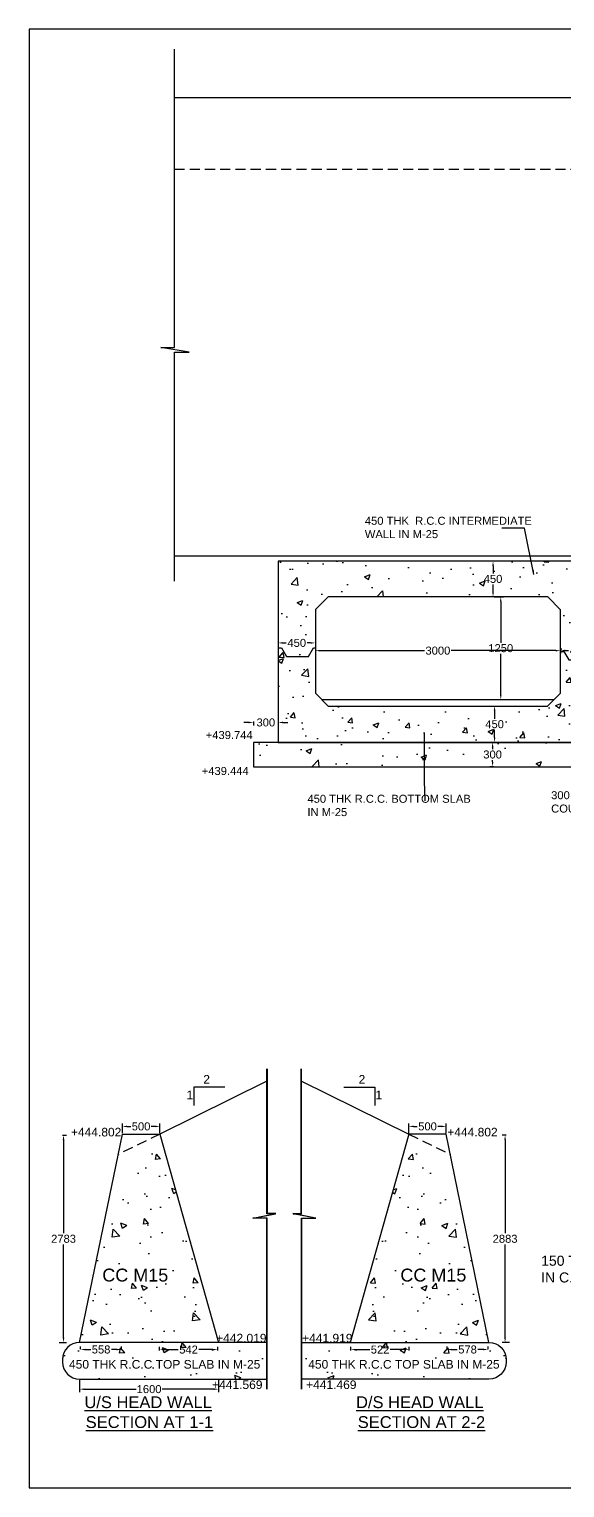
# Model space of a CAD drawing. Header units: metres. Extents: x 450 to 11487, y 479 to 10656.
# Drawn here: x 1566.5 to 1599.9, y 571.9 to 663.1 of the extents above; entities that cross this region are included whole.
import ezdxf

# ---------------------------------------------------------------- set-up
doc = ezdxf.new("R2010")
doc.units = ezdxf.units.M
doc.header["$MEASUREMENT"] = 0
doc.linetypes.add('HIDDEN', pattern=[9.525, 6.35, -3.175])
for name, color, linetype in [('DIMENSION', 255, 'Continuous'), ('DRAWING', 7, 'Continuous'), ('TEXT', 255, 'Continuous')]:
    doc.layers.add(name, color=color, linetype=linetype)
doc.styles.get("Standard").update_dxf_attribs({"font": 'arial.ttf'})
doc.dimstyles.get("Standard").update_dxf_attribs({"dimtxt": 0.5, "dimasz": 0.3, "dimexe": 0.18, "dimexo": 0.0625, "dimgap": 0.09, "dimtad": 0, "dimtih": 1, "dimtoh": 1, "dimdec": 4, "dimzin": 0, "dimdsep": 46, "dimtxsty": 'Standard', "dimcen": 0.09, "dimadec": 0, "dimazin": 0, "dimtfac": 1, "dimtdec": 4, "dimtofl": 0, "dimtmove": 0, "dimatfit": 3, "dimfxl": 1, "dimtolj": 1, "dimtzin": 0, "dimarcsym": 0})

# ---------------------------------------------------------------- blocks, each defined once
blk = doc.blocks.new('*D46')
at = {"layer": 'Defpoints', "color": 0, "ltscale": 0.1, "transparency": 16777216}
for p in [(1572.287, 594.51), (1572.287, 594.036), (1574.627, 594.036)]:
    blk.add_point(p, dxfattribs=at)
at = {"layer": 'DIMENSION', "color": 0, "lineweight": -2, "ltscale": 0.1, "transparency": 16777216}
for p, q in [((1572.287, 594.099), (1572.287, 594.69)), ((1572.587, 594.51), (1572.816, 594.51)), ((1574.327, 594.51), (1574.099, 594.51)), ((1574.627, 594.099), (1574.627, 594.69))]:
    blk.add_line(p, q, dxfattribs=at)
at = {"layer": 'DIMENSION', "color": 0, "ltscale": 0.1, "transparency": 16777216}
for points in [[(1572.587, 594.56), (1572.587, 594.46), (1572.287, 594.51)], [(1574.327, 594.56), (1574.327, 594.46), (1574.627, 594.51)]]:
    blk.add_solid(points, dxfattribs=at)
at = {"layer": 'DIMENSION', "color": 0, "ltscale": 0.1, "transparency": 16777216, "insert": (1573.457, 594.51), "char_height": 0.5, "attachment_point": 5}
blk.add_mtext('\\A1;500', dxfattribs=at)
blk = doc.blocks.new('*D47')
at = {"layer": 'Defpoints', "color": 0, "ltscale": 0.1, "transparency": 16777216}
for p in [(1574.603, 580.561), (1574.603, 580.451), (1578.246, 580.451)]:
    blk.add_point(p, dxfattribs=at)
at = {"layer": 'DIMENSION', "color": 0, "lineweight": -2, "ltscale": 0.1, "transparency": 16777216}
for p, q in [((1574.603, 580.514), (1574.603, 580.741)), ((1578.246, 580.514), (1578.246, 580.741)), ((1574.903, 580.561), (1575.785, 580.561)), ((1577.946, 580.561), (1577.064, 580.561))]:
    blk.add_line(p, q, dxfattribs=at)
at = {"layer": 'DIMENSION', "color": 0, "ltscale": 0.1, "transparency": 16777216}
for points in [[(1574.903, 580.611), (1574.903, 580.511), (1574.603, 580.561)], [(1577.946, 580.611), (1577.946, 580.511), (1578.246, 580.561)]]:
    blk.add_solid(points, dxfattribs=at)
at = {"layer": 'DIMENSION', "color": 0, "ltscale": 0.1, "transparency": 16777216, "insert": (1576.425, 580.561), "char_height": 0.5, "attachment_point": 5}
blk.add_mtext('\\A1;542', dxfattribs=at)
blk = doc.blocks.new('*D48')
at = {"layer": 'Defpoints', "color": 0, "ltscale": 0.1, "transparency": 16777216}
for p in [(1569.676, 580.567), (1569.676, 580.536), (1572.24, 580.536)]:
    blk.add_point(p, dxfattribs=at)
at = {"layer": 'DIMENSION', "color": 0, "lineweight": -2, "ltscale": 0.1, "transparency": 16777216}
for p, q in [((1569.676, 580.598), (1569.676, 580.747)), ((1572.24, 580.598), (1572.24, 580.747)), ((1569.976, 580.567), (1570.315, 580.567)), ((1571.94, 580.567), (1571.601, 580.567))]:
    blk.add_line(p, q, dxfattribs=at)
at = {"layer": 'DIMENSION', "color": 0, "ltscale": 0.1, "transparency": 16777216}
for points in [[(1569.976, 580.617), (1569.976, 580.517), (1569.676, 580.567)], [(1571.94, 580.617), (1571.94, 580.517), (1572.24, 580.567)]]:
    blk.add_solid(points, dxfattribs=at)
at = {"layer": 'DIMENSION', "color": 0, "ltscale": 0.1, "transparency": 16777216, "insert": (1570.958, 580.567), "char_height": 0.5, "attachment_point": 5}
blk.add_mtext('\\A1;558', dxfattribs=at)
blk = doc.blocks.new('*D49')
at = {"layer": 'Defpoints', "color": 0, "ltscale": 0.1, "transparency": 16777216}
for p in [(1568.477, 593.959), (1568.611, 593.959), (1568.278, 581.013)]:
    blk.add_point(p, dxfattribs=at)
at = {"layer": 'DIMENSION', "color": 0, "lineweight": -2, "ltscale": 0.1, "transparency": 16777216}
for p, q in [((1568.54, 593.959), (1568.791, 593.959)), ((1568.611, 593.659), (1568.611, 587.832)), ((1568.611, 581.313), (1568.611, 587.141)), ((1568.34, 581.013), (1568.791, 581.013))]:
    blk.add_line(p, q, dxfattribs=at)
at = {"layer": 'DIMENSION', "color": 0, "ltscale": 0.1, "transparency": 16777216}
for points in [[(1568.561, 593.659), (1568.661, 593.659), (1568.611, 593.959)], [(1568.561, 581.313), (1568.661, 581.313), (1568.611, 581.013)]]:
    blk.add_solid(points, dxfattribs=at)
at = {"layer": 'DIMENSION', "color": 0, "ltscale": 0.1, "transparency": 16777216, "insert": (1568.611, 587.486), "char_height": 0.5, "attachment_point": 5}
blk.add_mtext('\\A1;2783', dxfattribs=at)
blk = doc.blocks.new('*D69')
at = {"layer": 'Defpoints', "color": 0, "ltscale": 0.1, "transparency": 16777216}
for p in [(1592.534, 594.51), (1590.193, 594.036), (1592.534, 594.036)]:
    blk.add_point(p, dxfattribs=at)
at = {"layer": 'DIMENSION', "color": 0, "lineweight": -2, "ltscale": 0.1, "transparency": 16777216}
for p, q in [((1590.193, 594.099), (1590.193, 594.69)), ((1590.493, 594.51), (1590.722, 594.51)), ((1592.234, 594.51), (1592.005, 594.51)), ((1592.534, 594.099), (1592.534, 594.69))]:
    blk.add_line(p, q, dxfattribs=at)
at = {"layer": 'DIMENSION', "color": 0, "ltscale": 0.1, "transparency": 16777216}
for points in [[(1590.493, 594.56), (1590.493, 594.46), (1590.193, 594.51)], [(1592.234, 594.56), (1592.234, 594.46), (1592.534, 594.51)]]:
    blk.add_solid(points, dxfattribs=at)
at = {"layer": 'DIMENSION', "color": 0, "ltscale": 0.1, "transparency": 16777216, "insert": (1591.363, 594.51), "char_height": 0.5, "attachment_point": 5}
blk.add_mtext('\\A1;500', dxfattribs=at)
blk = doc.blocks.new('*D66')
at = {"layer": 'Defpoints', "color": 0, "ltscale": 0.1, "transparency": 16777216}
for p in [(1586.575, 580.451), (1590.217, 580.561), (1590.217, 580.451)]:
    blk.add_point(p, dxfattribs=at)
at = {"layer": 'DIMENSION', "color": 0, "lineweight": -2, "ltscale": 0.1, "transparency": 16777216}
for p, q in [((1586.575, 580.514), (1586.575, 580.741)), ((1590.217, 580.514), (1590.217, 580.741)), ((1586.875, 580.561), (1587.756, 580.561)), ((1589.917, 580.561), (1589.036, 580.561))]:
    blk.add_line(p, q, dxfattribs=at)
at = {"layer": 'DIMENSION', "color": 0, "ltscale": 0.1, "transparency": 16777216}
for points in [[(1586.875, 580.611), (1586.875, 580.511), (1586.575, 580.561)], [(1589.917, 580.611), (1589.917, 580.511), (1590.217, 580.561)]]:
    blk.add_solid(points, dxfattribs=at)
at = {"layer": 'DIMENSION', "color": 0, "ltscale": 0.1, "transparency": 16777216, "insert": (1588.396, 580.561), "char_height": 0.5, "attachment_point": 5}
blk.add_mtext('\\A1;522', dxfattribs=at)
blk = doc.blocks.new('*D67')
at = {"layer": 'Defpoints', "color": 0, "ltscale": 0.1, "transparency": 16777216}
for p in [(1592.581, 580.536), (1595.144, 580.567), (1595.144, 580.536)]:
    blk.add_point(p, dxfattribs=at)
at = {"layer": 'DIMENSION', "color": 0, "lineweight": -2, "ltscale": 0.1, "transparency": 16777216}
for p, q in [((1592.581, 580.598), (1592.581, 580.747)), ((1595.144, 580.598), (1595.144, 580.747)), ((1592.881, 580.567), (1593.22, 580.567)), ((1594.844, 580.567), (1594.505, 580.567))]:
    blk.add_line(p, q, dxfattribs=at)
at = {"layer": 'DIMENSION', "color": 0, "ltscale": 0.1, "transparency": 16777216}
for points in [[(1592.881, 580.617), (1592.881, 580.517), (1592.581, 580.567)], [(1594.844, 580.617), (1594.844, 580.517), (1595.144, 580.567)]]:
    blk.add_solid(points, dxfattribs=at)
at = {"layer": 'DIMENSION', "color": 0, "ltscale": 0.1, "transparency": 16777216, "insert": (1593.863, 580.567), "char_height": 0.5, "attachment_point": 5}
blk.add_mtext('\\A1;578', dxfattribs=at)
blk = doc.blocks.new('*D68')
at = {"layer": 'Defpoints', "color": 0, "ltscale": 0.1, "transparency": 16777216}
for p in [(1596.21, 593.959), (1596.343, 593.959), (1596.543, 581.013)]:
    blk.add_point(p, dxfattribs=at)
at = {"layer": 'DIMENSION', "color": 0, "lineweight": -2, "ltscale": 0.1, "transparency": 16777216}
for p, q in [((1596.281, 593.959), (1596.03, 593.959)), ((1596.21, 593.659), (1596.21, 587.832)), ((1596.21, 581.313), (1596.21, 587.141)), ((1596.48, 581.013), (1596.03, 581.013))]:
    blk.add_line(p, q, dxfattribs=at)
at = {"layer": 'DIMENSION', "color": 0, "ltscale": 0.1, "transparency": 16777216}
for points in [[(1596.16, 593.659), (1596.26, 593.659), (1596.21, 593.959)], [(1596.16, 581.313), (1596.26, 581.313), (1596.21, 581.013)]]:
    blk.add_solid(points, dxfattribs=at)
at = {"layer": 'DIMENSION', "color": 0, "ltscale": 0.1, "transparency": 16777216, "insert": (1596.21, 587.486), "char_height": 0.5, "attachment_point": 5}
blk.add_mtext('\\A1;2883', dxfattribs=at)
blk = doc.blocks.new('*D101')
at = {"layer": 'Defpoints', "color": 0, "ltscale": 0.1, "transparency": 16777216}
for p in [(1595.456, 629.84), (1595.563, 629.84), (1595.563, 627.609)]:
    blk.add_point(p, dxfattribs=at)
at = {"layer": 'DIMENSION', "color": 0, "lineweight": -2, "ltscale": 0.1, "transparency": 16777216}
for p, q in [((1595.501, 629.84), (1595.276, 629.84)), ((1595.456, 629.54), (1595.456, 629.07)), ((1595.456, 627.909), (1595.456, 628.379)), ((1595.501, 627.609), (1595.276, 627.609))]:
    blk.add_line(p, q, dxfattribs=at)
at = {"layer": 'DIMENSION', "color": 0, "ltscale": 0.1, "transparency": 16777216}
for points in [[(1595.406, 629.54), (1595.506, 629.54), (1595.456, 629.84)], [(1595.406, 627.909), (1595.506, 627.909), (1595.456, 627.609)]]:
    blk.add_solid(points, dxfattribs=at)
at = {"layer": 'DIMENSION', "color": 0, "ltscale": 0.1, "transparency": 16777216, "insert": (1595.456, 628.724), "char_height": 0.5, "attachment_point": 5}
blk.add_mtext('\\A1;450', dxfattribs=at)
blk = doc.blocks.new('*D102')
at = {"layer": 'Defpoints', "color": 0, "ltscale": 0.1, "transparency": 16777216}
for p in [(1595.456, 627.609), (1595.939, 627.609), (1595.46, 621.181)]:
    blk.add_point(p, dxfattribs=at)
at = {"layer": 'DIMENSION', "color": 0, "lineweight": -2, "ltscale": 0.1, "transparency": 16777216}
for p, q in [((1595.518, 627.609), (1596.119, 627.609)), ((1595.939, 627.309), (1595.939, 624.74)), ((1595.939, 621.481), (1595.939, 624.049)), ((1595.523, 621.181), (1596.119, 621.181))]:
    blk.add_line(p, q, dxfattribs=at)
at = {"layer": 'DIMENSION', "color": 0, "ltscale": 0.1, "transparency": 16777216}
for points in [[(1595.889, 627.309), (1595.989, 627.309), (1595.939, 627.609)], [(1595.889, 621.481), (1595.989, 621.481), (1595.939, 621.181)]]:
    blk.add_solid(points, dxfattribs=at)
at = {"layer": 'DIMENSION', "color": 0, "ltscale": 0.1, "transparency": 16777216, "insert": (1595.939, 624.395), "char_height": 0.5, "attachment_point": 5}
blk.add_mtext('\\A1;1250', dxfattribs=at)
blk = doc.blocks.new('*D103')
at = {"layer": 'Defpoints', "color": 0, "ltscale": 0.1, "transparency": 16777216}
for p in [(1584.35, 624.41), (1599.671, 624.242), (1599.671, 624.191)]:
    blk.add_point(p, dxfattribs=at)
at = {"layer": 'DIMENSION', "color": 0, "lineweight": -2, "ltscale": 0.1, "transparency": 16777216}
for p, q in [((1584.35, 624.347), (1584.35, 624.062)), ((1584.65, 624.242), (1591.175, 624.242)), ((1599.371, 624.242), (1592.846, 624.242)), ((1599.671, 624.253), (1599.671, 624.422))]:
    blk.add_line(p, q, dxfattribs=at)
at = {"layer": 'DIMENSION', "color": 0, "ltscale": 0.1, "transparency": 16777216}
for points in [[(1584.65, 624.292), (1584.65, 624.192), (1584.35, 624.242)], [(1599.371, 624.292), (1599.371, 624.192), (1599.671, 624.242)]]:
    blk.add_solid(points, dxfattribs=at)
at = {"layer": 'DIMENSION', "color": 0, "ltscale": 0.1, "transparency": 16777216, "insert": (1592.01, 624.242), "char_height": 0.5, "attachment_point": 5}
blk.add_mtext('\\A1;3000', dxfattribs=at)
blk = doc.blocks.new('*D104')
at = {"layer": 'Defpoints', "color": 0, "ltscale": 0.1, "transparency": 16777216}
for p in [(1582.026, 624.908), (1584.35, 624.908), (1584.35, 624.726)]:
    blk.add_point(p, dxfattribs=at)
at = {"layer": 'DIMENSION', "color": 0, "lineweight": -2, "ltscale": 0.1, "transparency": 16777216}
for p, q in [((1582.026, 624.846), (1582.026, 624.546)), ((1582.326, 624.726), (1582.536, 624.726)), ((1584.05, 624.726), (1583.839, 624.726)), ((1584.35, 624.846), (1584.35, 624.546))]:
    blk.add_line(p, q, dxfattribs=at)
at = {"layer": 'DIMENSION', "color": 0, "ltscale": 0.1, "transparency": 16777216}
for points in [[(1582.326, 624.776), (1582.326, 624.676), (1582.026, 624.726)], [(1584.05, 624.776), (1584.05, 624.676), (1584.35, 624.726)]]:
    blk.add_solid(points, dxfattribs=at)
at = {"layer": 'DIMENSION', "color": 0, "ltscale": 0.1, "transparency": 16777216, "insert": (1583.188, 624.726), "char_height": 0.5, "attachment_point": 5}
blk.add_mtext('\\A1;450', dxfattribs=at)
blk = doc.blocks.new('*D105')
at = {"layer": 'Defpoints', "color": 0, "ltscale": 0.1, "transparency": 16777216}
for p in [(1595.411, 620.781), (1595.554, 620.781), (1595.411, 618.509)]:
    blk.add_point(p, dxfattribs=at)
at = {"layer": 'DIMENSION', "color": 0, "lineweight": -2, "ltscale": 0.1, "transparency": 16777216}
for p, q in [((1595.473, 620.781), (1595.734, 620.781)), ((1595.554, 620.481), (1595.554, 619.99)), ((1595.554, 618.809), (1595.554, 619.3)), ((1595.473, 618.509), (1595.734, 618.509))]:
    blk.add_line(p, q, dxfattribs=at)
at = {"layer": 'DIMENSION', "color": 0, "ltscale": 0.1, "transparency": 16777216}
for points in [[(1595.504, 620.481), (1595.604, 620.481), (1595.554, 620.781)], [(1595.504, 618.809), (1595.604, 618.809), (1595.554, 618.509)]]:
    blk.add_solid(points, dxfattribs=at)
at = {"layer": 'DIMENSION', "color": 0, "ltscale": 0.1, "transparency": 16777216, "insert": (1595.554, 619.645), "char_height": 0.5, "attachment_point": 5}
blk.add_mtext('\\A1;450', dxfattribs=at)
blk = doc.blocks.new('*D106')
at = {"layer": 'Defpoints', "color": 0, "ltscale": 0.1, "transparency": 16777216}
for p in [(1595.429, 618.509), (1595.604, 618.509), (1595.554, 616.991)]:
    blk.add_point(p, dxfattribs=at)
at = {"layer": 'DIMENSION', "color": 0, "lineweight": -2, "ltscale": 0.1, "transparency": 16777216}
for p, q in [((1595.541, 618.509), (1595.249, 618.509)), ((1595.429, 618.209), (1595.429, 618.096)), ((1595.429, 617.291), (1595.429, 617.405)), ((1595.491, 616.991), (1595.249, 616.991))]:
    blk.add_line(p, q, dxfattribs=at)
at = {"layer": 'DIMENSION', "color": 0, "ltscale": 0.1, "transparency": 16777216}
for points in [[(1595.379, 618.209), (1595.479, 618.209), (1595.429, 618.509)], [(1595.379, 617.291), (1595.479, 617.291), (1595.429, 616.991)]]:
    blk.add_solid(points, dxfattribs=at)
at = {"layer": 'DIMENSION', "color": 0, "ltscale": 0.1, "transparency": 16777216, "insert": (1595.429, 617.75), "char_height": 0.5, "attachment_point": 5}
blk.add_mtext('\\A1;300', dxfattribs=at)
blk = doc.blocks.new('*D107')
at = {"layer": 'Defpoints', "color": 0, "ltscale": 0.1, "transparency": 16777216}
for p in [(1580.484, 619.875), (1582.026, 619.875), (1582.026, 619.754)]:
    blk.add_point(p, dxfattribs=at)
at = {"layer": 'DIMENSION', "color": 0, "lineweight": -2, "ltscale": 0.1, "transparency": 16777216}
for p, q in [((1580.184, 619.754), (1579.884, 619.754)), ((1580.484, 619.813), (1580.484, 619.574)), ((1582.026, 619.813), (1582.026, 619.574)), ((1582.326, 619.754), (1582.626, 619.754))]:
    blk.add_line(p, q, dxfattribs=at)
at = {"layer": 'DIMENSION', "color": 0, "ltscale": 0.1, "transparency": 16777216}
for points in [[(1580.184, 619.804), (1580.184, 619.704), (1580.484, 619.754)], [(1582.326, 619.804), (1582.326, 619.704), (1582.026, 619.754)]]:
    blk.add_solid(points, dxfattribs=at)
at = {"layer": 'DIMENSION', "color": 0, "ltscale": 0.1, "transparency": 16777216, "insert": (1581.255, 619.754), "char_height": 0.5, "attachment_point": 5}
blk.add_mtext('\\A1;300', dxfattribs=at)
blk = doc.blocks.new('*D111')
at = {"layer": 'Defpoints', "color": 0, "ltscale": 0.1, "transparency": 16777216}
for p in [(1599.671, 624.435), (1601.995, 624.435), (1601.995, 624.253)]:
    blk.add_point(p, dxfattribs=at)
at = {"layer": 'DIMENSION', "color": 0, "lineweight": -2, "ltscale": 0.1, "transparency": 16777216}
for p, q in [((1599.671, 624.373), (1599.671, 624.073)), ((1599.971, 624.253), (1600.182, 624.253)), ((1601.695, 624.253), (1601.485, 624.253)), ((1601.995, 624.373), (1601.995, 624.073))]:
    blk.add_line(p, q, dxfattribs=at)
at = {"layer": 'DIMENSION', "color": 0, "ltscale": 0.1, "transparency": 16777216}
for points in [[(1599.971, 624.303), (1599.971, 624.203), (1599.671, 624.253)], [(1601.695, 624.303), (1601.695, 624.203), (1601.995, 624.253)]]:
    blk.add_solid(points, dxfattribs=at)
at = {"layer": 'DIMENSION', "color": 0, "ltscale": 0.1, "transparency": 16777216, "insert": (1600.833, 624.253), "char_height": 0.5, "attachment_point": 5}
blk.add_mtext('\\A1;450', dxfattribs=at)
blk = doc.blocks.new('*D164')
at = {"color": 0, "lineweight": -2, "ltscale": 0.1, "transparency": 16777216}
for p, q in [((1569.617, 578.653), (1569.617, 577.91)), ((1569.917, 578.09), (1573.146, 578.09)), ((1577.999, 578.09), (1574.77, 578.09)), ((1578.299, 578.653), (1578.299, 577.91))]:
    blk.add_line(p, q, dxfattribs=at)
at = {"color": 0, "ltscale": 0.1, "transparency": 16777216}
for points in [[(1569.917, 578.14), (1569.917, 578.04), (1569.617, 578.09)], [(1577.999, 578.14), (1577.999, 578.04), (1578.299, 578.09)]]:
    blk.add_solid(points, dxfattribs=at)
at = {"layer": 'Defpoints', "color": 0, "ltscale": 0.1, "transparency": 16777216}
for p in [(1569.617, 578.715), (1578.299, 578.715), (1578.299, 578.09)]:
    blk.add_point(p, dxfattribs=at)
at = {"color": 0, "ltscale": 0.1, "transparency": 16777216, "insert": (1573.958, 578.09), "char_height": 0.5, "attachment_point": 5}
blk.add_mtext('\\A1;1600', dxfattribs=at)

msp = doc.modelspace()

# ---------------------------------------------------------------- hatches: boundary and pattern name
at = {"layer": 'DIMENSION', "ltscale": 0.1}
h = msp.add_hatch(dxfattribs=at)
h.set_pattern_fill('AR-CONC', scale=0.536871)
h.set_pattern_definition([(130, (2964.3745, -68.6502), (-3.850765, -0.336898), [0.402654, -4.429189]), (185, (2964.3745, -68.65), (0.744916, 4.038305), [0.322123, -3.543351]), (79.54856, (2964.0536, -68.6782), (-3.105849, 3.701406), [0.342203, -3.764232]), (133.8158, (2964.3745, -67.5764), (-5.729714, -0.888626), [0.60398, -6.643784]), (83.36436, (2963.897, -67.6505), (-5.017933, 5.229764), [0.513305, -5.64635]), (188.81584, (2964.3745, -67.5764), (-5.017933, 5.229764), [0.483184, -5.315027]), (159, (2963.8376, -67.845), (-3.2046234, -2.161546), [0.402654, -4.429189]), (214, (2963.8376, -67.845), (-1.30629, 3.893123), [0.322123, -3.543351]), (108.54856, (2963.5706, -68.025), (-4.510914, 1.731578), [0.342203, -3.764232]), (142.5, (2964.3745, -68.6502), (-0.0652828, 1.787212), [0, -3.5004017, 0, -3.5970385, 0, -3.5567732]), (172.5, (2964.3745, -68.6502), (-1.4123452, 2.1174838), [0, -2.0508488, 0, -3.419871, 0, -1.3556003]), (212.5, (2965.5717, -68.6502), (-2.8659401, -0.1210907), [0, -1.3421786, 0, -4.187597, 0, -5.5566192]), (222.5, (2966.1086, -68.6502), (-3.13096, 0.537435), [0, -1.744832, 0, -2.780994, 0, -3.946005])])
h.paths.add_polyline_path([(1572.02399, 592.75296), (1574.62737, 594.03612), (1578.30069, 581.01308), (1569.6166, 581.01308)])
h.paths.add_polyline_path([(1568.54286, 579.78921), (1568.54286, 579.93934, -0.41421356), (1569.6166, 581.01308), (1581.31689, 581.01308), (1581.31689, 578.71546), (1569.6166, 578.71546, -0.41421356)])
h.paths.add_polyline_path([(1581.3988, 580.71668), (1577.98128, 580.71668), (1577.98128, 581.82301), (1581.3988, 581.82301)], flags=9)
h.paths.add_polyline_path([(1575.31414, 584.36444), (1570.78553, 584.36444), (1570.78553, 586.02394), (1575.31414, 586.02394)], flags=24)
h.paths.add_polyline_path([(1576.8777, 580.22701), (1575.96583, 580.22701), (1575.96583, 580.89081), (1576.8777, 580.89081)], flags=24)
h.paths.add_polyline_path([(1571.41346, 580.23251), (1570.50158, 580.23251), (1570.50158, 580.89631), (1571.41346, 580.89631)], flags=24)
h.paths.add_polyline_path([(1581.01349, 579.07183), (1568.78337, 579.07183), (1568.78337, 580.17816), (1581.01349, 580.17816)], flags=24)
h = msp.add_hatch(dxfattribs=at)
h.set_pattern_fill('AR-CONC', scale=0.536871)
h.set_pattern_definition([(50, (200.446, -68.6502), (3.850765, -0.336898), [0.402654, -4.429189]), (355, (200.446, -68.65), (-0.744916, 4.038305), [0.322123, -3.543351]), (100.45144, (200.767, -68.6782), (3.105849, 3.701406), [0.342203, -3.764232]), (46.1842, (200.446, -67.5764), (5.729714, -0.888626), [0.60398, -6.643784]), (96.63564, (200.9236, -67.6505), (5.017933, 5.229764), [0.513305, -5.64635]), (351.18416, (200.446, -67.5764), (5.017933, 5.229764), [0.483184, -5.315027]), (21, (200.983, -67.845), (3.2046234, -2.161546), [0.402654, -4.429189]), (326, (200.983, -67.845), (1.30629, 3.893123), [0.322123, -3.543351]), (71.45144, (201.25, -68.025), (4.510914, 1.731578), [0.342203, -3.764232]), (37.5, (200.4461, -68.6502), (0.0652828, 1.787212), [0, -3.5004017, 0, -3.5970385, 0, -3.5567732]), (7.5, (200.4461, -68.6502), (1.4123452, 2.1174838), [0, -2.0508488, 0, -3.419871, 0, -1.3556003]), (327.5, (199.2489, -68.6502), (2.8659401, -0.1210907), [0, -1.3421786, 0, -4.187597, 0, -5.5566192]), (317.5, (198.712, -68.6502), (3.13096, 0.537435), [0, -1.744832, 0, -2.780994, 0, -3.946005])])
h.paths.add_polyline_path([(1592.79666, 592.75296), (1590.19329, 594.03612), (1586.51996, 581.01308), (1595.20405, 581.01308)])
h.paths.add_polyline_path([(1596.27779, 579.78921), (1596.27779, 579.93934, 0.41421356), (1595.20405, 581.01308), (1583.50376, 581.01308), (1583.50376, 578.71546), (1595.20405, 578.71546, 0.41421356)])
h.paths.add_polyline_path([(1583.42185, 580.71668), (1586.83937, 580.71668), (1586.83937, 581.82301), (1583.42185, 581.82301)], flags=9)
h.paths.add_polyline_path([(1589.50651, 584.36444), (1594.03513, 584.36444), (1594.03513, 586.02394), (1589.50651, 586.02394)], flags=24)
h.paths.add_polyline_path([(1587.94295, 580.22701), (1588.85483, 580.22701), (1588.85483, 580.89081), (1587.94295, 580.89081)], flags=24)
h.paths.add_polyline_path([(1593.40719, 580.23251), (1594.31907, 580.23251), (1594.31907, 580.89631), (1593.40719, 580.89631)], flags=24)
h.paths.add_polyline_path([(1583.80716, 579.07183), (1596.03728, 579.07183), (1596.03728, 580.17816), (1583.80716, 580.17816)], flags=24)
at = {"layer": 'DRAWING', "ltscale": 0.1}
h = msp.add_hatch(dxfattribs=at)
h.set_pattern_fill('AR-CONC', scale=0.5)
h.set_pattern_definition([(50, (0, 0), (3.586301, -0.3137607), [0.375, -4.125]), (355, (0, 0), (-0.693757, 3.760961), [0.3, -3.3]), (100.4514, (0.299, -0.026), (2.892547, 3.447198), [0.318701, -3.5057106]), (46.1842, (0, 1), (5.336205, -0.827595), [0.5625, -6.1875]), (96.6356, (0.4447, 0.931), (4.673314, 4.87059), [0.478051, -5.258565]), (351.1842, (0, 1), (4.67331, 4.870593), [0.45, -4.95]), (21, (0.5, 0.75), (2.9845353, -2.0130945), [0.375, -4.125]), (326, (0.5, 0.75), (1.216577, 3.62575), [0.3, -3.3]), (71.4514, (0.7487, 0.5822), (4.201113, 1.6126525), [0.318701, -3.5057106]), (37.5, (0, 0), (0.0607993, 1.6644693), [0, -3.26, 0, -3.35, 0, -3.3125]), (7.5, (0, 0), (1.3153477, 1.9720586), [0, -1.91, 0, -3.185, 0, -1.2625]), (327.5, (-1.115, 0), (2.6691122, -0.1127744), [0, -1.25, 0, -3.9, 0, -5.175]), (317.5, (-1.615, 0), (2.915931, 0.500525), [0, -1.625, 0, -2.59, 0, -3.675])])
h.paths.add_polyline_path([(1582.02571, 629.83994), (1582.02571, 624.40992), (1582.24276, 624.40992), (1582.54833, 623.87823), (1583.91853, 623.87823), (1584.23394, 624.40992), (1584.34959, 624.40992), (1584.34959, 626.80873), (1585.1577, 627.60873), (1598.87116, 627.60873), (1599.67116, 626.80062), (1599.67116, 624.19071), (1599.88822, 624.19071), (1600.19379, 623.65903), (1601.56398, 623.65903), (1601.8794, 624.19071), (1601.99505, 624.19071), (1601.99505, 626.58952), (1602.80315, 627.38952), (1616.51662, 627.38952), (1617.31662, 626.58142), (1617.31662, 623.9715), (1617.53367, 623.9715), (1617.83924, 623.43982), (1619.20944, 623.43982), (1619.52485, 623.9715), (1619.6405, 623.9715), (1619.6405, 626.37032), (1620.44861, 627.17032), (1634.16207, 627.17032), (1634.96207, 626.36221), (1634.96207, 623.75229), (1635.17913, 623.75229), (1635.4847, 623.22061), (1636.85489, 623.22061), (1637.17031, 623.75229), (1637.28596, 623.75229), (1637.28596, 626.15111), (1638.09407, 626.95111), (1651.80753, 626.95111), (1652.60753, 626.143), (1652.60753, 623.53308), (1652.82458, 623.53308), (1653.13015, 623.0014), (1654.50035, 623.0014), (1654.81576, 623.53308), (1655.10671, 623.53308), (1655.10671, 629.83994)])
h.paths.add_polyline_path([(1619.6405, 623.9715), (1619.52485, 623.9715), (1619.20944, 623.43982), (1617.83924, 623.43982), (1617.53367, 623.9715), (1617.31662, 623.9715), (1617.31662, 621.36158), (1616.50851, 620.56158), (1602.80315, 620.56158), (1601.99505, 621.36158), (1601.99505, 624.19071), (1601.8794, 624.19071), (1601.56398, 623.65903), (1600.19379, 623.65903), (1599.88822, 624.19071), (1599.67116, 624.19071), (1599.67116, 621.58079), (1598.86306, 620.78079), (1585.1577, 620.78079), (1584.34959, 621.58079), (1584.34959, 624.40992), (1584.23394, 624.40992), (1583.91853, 623.87823), (1582.54833, 623.87823), (1582.24276, 624.40992), (1582.02571, 624.40992), (1582.02571, 618.50893), (1655.10671, 618.50893), (1655.10671, 623.53308), (1654.81576, 623.53308), (1654.50035, 623.0014), (1653.13015, 623.0014), (1652.82458, 623.53308), (1652.60753, 623.53308), (1652.60753, 620.92317), (1651.79942, 620.12317), (1638.09407, 620.12317), (1637.28596, 620.92317), (1637.28596, 623.75229), (1637.17031, 623.75229), (1636.85489, 623.22061), (1635.4847, 623.22061), (1635.17913, 623.75229), (1634.96207, 623.75229), (1634.96207, 621.14237), (1634.15397, 620.34237), (1620.44861, 620.34237), (1619.6405, 621.14237)])
h.paths.add_polyline_path([(1656.44809, 616.99139), (1656.44809, 618.50893), (1580.48354, 618.50893), (1580.48354, 616.99139)])
h.paths.add_polyline_path([(1594.7692, 629.10462), (1596.14233, 629.10462), (1596.14233, 628.34405), (1594.7692, 628.34405)], flags=24)
h.paths.add_polyline_path([(1582.50109, 625.10615), (1583.87421, 625.10615), (1583.87421, 624.34558), (1582.50109, 624.34558)], flags=24)
h.paths.add_polyline_path([(1612.41466, 628.96199), (1613.78778, 628.96199), (1613.78778, 628.20142), (1612.41466, 628.20142)], flags=24)
h.paths.add_polyline_path([(1600.14654, 624.63349), (1601.51967, 624.63349), (1601.51967, 623.87292), (1600.14654, 623.87292)], flags=24)
h.paths.add_polyline_path([(1630.06011, 628.88542), (1631.43324, 628.88542), (1631.43324, 628.12484), (1630.06011, 628.12484)], flags=24)
h.paths.add_polyline_path([(1617.792, 624.35179), (1619.16512, 624.35179), (1619.16512, 623.59121), (1617.792, 623.59121)], flags=24)
h.paths.add_polyline_path([(1647.70557, 628.77581), (1649.07869, 628.77581), (1649.07869, 628.01524), (1647.70557, 628.01524)], flags=24)
h.paths.add_polyline_path([(1635.43745, 624.13258), (1636.81058, 624.13258), (1636.81058, 623.37201), (1635.43745, 623.37201)], flags=24)
h.paths.add_polyline_path([(1605.49225, 628.0251), (1609.0325, 628.0251), (1609.0325, 627.26452), (1605.49225, 627.26452)], flags=24)
h.paths.add_polyline_path([(1605.11294, 629.76615), (1608.65319, 629.76615), (1608.65319, 629.00558), (1605.11294, 629.00558)], flags=24)
h.paths.add_polyline_path([(1594.86738, 620.02515), (1596.2405, 620.02515), (1596.2405, 619.26458), (1594.86738, 619.26458)], flags=24)
h.paths.add_polyline_path([(1612.51283, 619.88252), (1613.88595, 619.88252), (1613.88595, 619.12194), (1612.51283, 619.12194)], flags=24)
h.paths.add_polyline_path([(1630.15829, 619.80594), (1631.53141, 619.80594), (1631.53141, 619.04537), (1630.15829, 619.04537)], flags=24)
h.paths.add_polyline_path([(1647.80374, 619.69634), (1649.17687, 619.69634), (1649.17687, 618.93576), (1647.80374, 618.93576)], flags=24)
h.paths.add_polyline_path([(1605.16383, 619.14451), (1608.701, 619.14451), (1608.701, 618.38359), (1605.16383, 618.38359)], flags=9)
h.paths.add_polyline_path([(1604.74956, 620.55559), (1608.28674, 620.55559), (1608.28674, 619.79502), (1604.74956, 619.79502)], flags=24)
h.paths.add_polyline_path([(1594.75221, 618.13062), (1596.10487, 618.13062), (1596.10487, 617.3697), (1594.75221, 617.3697)], flags=24)
h.paths.add_polyline_path([(1646.02026, 618.13062), (1647.37292, 618.13062), (1647.37292, 617.3697), (1646.02026, 617.3697)], flags=24)
h.paths.add_polyline_path([(1628.33387, 617.83651), (1631.73291, 617.83651), (1631.73291, 617.06946), (1628.33387, 617.06946)], flags=24)

# ---------------------------------------------------------------- linework, layer by layer
at = {"layer": 'DIMENSION', "ltscale": 0.1}
msp.add_lwpolyline([(1584.75365, 621.18079), (1599.26711, 621.18079)], dxfattribs=at)
at = {"layer": 'DRAWING', "ltscale": 0.1}
for points in [[(1566.46364, 571.92447), (1769.11442, 571.92447), (1769.11442, 663.08157), (1566.46364, 663.08157)], [(1582.02571, 618.50893), (1655.10671, 618.50893), (1655.10671, 629.83994), (1582.02571, 629.83994)], [(1585.1577, 620.78079), (1598.86306, 620.78079), (1599.67116, 621.58079), (1599.67116, 626.80062), (1598.87116, 627.60873), (1585.1577, 627.60873), (1584.34959, 626.80873), (1584.34959, 621.58079)], [(1580.48354, 616.99139), (1656.44809, 616.99139), (1656.44809, 618.50893), (1580.48354, 618.50893)]]:
    msp.add_lwpolyline(points, close=True, dxfattribs=at)
for points in [[(1575.55352, 628.58804), (1575.55352, 642.90567), (1576.46977, 642.90567), (1574.70055, 643.18316), (1575.5433, 643.17954), (1575.5433, 661.83866)], [(1575.5433, 658.81559), (1661.83597, 658.81559)], [(1575.56339, 630.16961), (1661.85606, 630.16961)], [(1582.02571, 624.40992), (1582.24276, 624.40992), (1582.54833, 623.87823), (1583.91853, 623.87823), (1584.23394, 624.40992), (1584.34959, 624.40992)], [(1599.67116, 624.19071), (1599.88822, 624.19071), (1600.19379, 623.65903), (1601.56398, 623.65903), (1601.8794, 624.19071), (1601.99505, 624.19071)], [(1581.31689, 578.09305), (1581.31689, 588.7792), (1580.43789, 588.7792), (1581.85875, 589.05425), (1581.32686, 589.05425), (1581.32686, 598.1085)], [(1581.34526, 578.10051), (1581.34526, 588.78666), (1580.46626, 588.78666), (1581.88712, 589.0617), (1581.35523, 589.0617), (1581.35523, 598.11596)], [(1583.47539, 578.10051), (1583.47539, 588.78666), (1584.3544, 588.78666), (1582.93353, 589.0617), (1583.46542, 589.0617), (1583.46542, 598.11596)], [(1583.50376, 578.09305), (1583.50376, 588.7792), (1584.38277, 588.7792), (1582.9619, 589.05425), (1583.49379, 589.05425), (1583.49379, 598.1085)], [(1581.32686, 597.34697), (1574.62737, 594.03612)], [(1583.49379, 597.34697), (1590.19329, 594.03612)], [(1578.68377, 596.96171), (1576.74724, 596.96171), (1576.74724, 595.80919)], [(1586.13688, 596.96171), (1588.07341, 596.96171), (1588.07341, 595.80919)], [(1569.6166, 581.01308), (1572.28711, 594.03612), (1574.62737, 594.03612), (1578.30069, 581.01308)], [(1595.20405, 581.01308), (1592.53354, 594.03612), (1590.19329, 594.03612), (1586.51996, 581.01308)]]:
    msp.add_lwpolyline(points, dxfattribs=at)
at = {"layer": 'DRAWING', "linetype": 'HIDDEN', "ltscale": 0.1}
for points in [[(1575.5433, 654.34122), (1661.83597, 654.34122)], [(1574.62737, 594.03612), (1572.02399, 592.75296)], [(1590.19329, 594.03612), (1592.79666, 592.75296)]]:
    msp.add_lwpolyline(points, dxfattribs=at)
at = {"layer": 'DRAWING', "ltscale": 0.1}
for points in [[(1581.31689, 581.01308), (1569.6166, 581.01308, 0.41421356), (1568.54286, 579.93934), (1568.54286, 579.78921, 0.41421356), (1569.6166, 578.71546), (1581.31689, 578.71546)], [(1583.50376, 581.01308), (1595.20405, 581.01308, -0.41421356), (1596.27779, 579.93934), (1596.27779, 579.78921, -0.41421356), (1595.20405, 578.71546), (1583.50376, 578.71546)]]:
    msp.add_lwpolyline(points, format="xyb", close=True, dxfattribs=at)

# ---------------------------------------------------------------- texts
at = {"layer": 'TEXT'}
for s, p in [('%%UU/S HEAD WALL', (1569.91672, 576.90687)), ('%%UD/S HEAD WALL', (1586.89402, 576.90687)), ('%%USECTION AT 1-1', (1569.99671, 575.66383)), ('%%USECTION AT 2-2', (1587.00135, 575.66383))]:
    msp.add_text(s, height=0.7381982, dxfattribs=at).set_placement(p)
for s, insert, char_height, width, attachment_point in [('450 THK  R.C.C INTERMEDIATE WALL IN M-25', (1587.44456, 632.60901), 0.5, 11.0729044, 1), ('  +439.744', (1577.11223, 619.21753), 0.5, 10.2593451, 1), ('  +439.444', (1576.86292, 616.97341), 0.5, 10.2593451, 1), ('300 THK R.C.C. LEVELLING COURSE IN M-10', (1599.08921, 615.45835), 0.5, 10.6888902, 1), ('450 THK R.C.C. BOTTOM SLAB IN M-25', (1583.85739, 615.23611), 0.5, 10.6888902, 1), ('2', (1577.34851, 597.7228), 0.53687, 3.1203949, 1), ('2', (1587.47215, 597.7228), 0.53687, 3.1203949, 3), ('1', (1576.29687, 596.7499), 0.53687, 3.1203949, 1), ('1', (1588.52379, 596.7499), 0.53687, 3.1203949, 3), ('+444.802', (1569.0751, 594.42296), 0.536871, 3.1203949, 1), ('+444.802', (1595.74555, 594.42296), 0.536871, 3.1203949, 3), ('150 THK W.C IN C.C M-20', (1598.46293, 586.42948), 0.6269195, 6.107051, 1), ('+442.019', (1578.14956, 581.5489), 0.536871, 3.1203949, 1), ('+441.919', (1586.6711, 581.5489), 0.536871, 3.1203949, 3), ('+441.569', (1577.89862, 578.63779), 0.536871, 3.1203949, 1), ('+441.469', (1586.92203, 578.63779), 0.536871, 3.1203949, 3)]:
    msp.add_mtext(s, dxfattribs=dict(at, insert=insert, char_height=char_height, width=width, attachment_point=attachment_point))
for s, insert, char_height, attachment_point in [('CC M15', (1571.0319, 585.62321), 0.805307, 1), ('CC M15', (1593.78876, 585.62321), 0.805307, 3), ('450 THK R.C.C TOP SLAB IN M-25', (1568.95348, 579.91138), 0.5368714, 1), ('450 THK R.C.C TOP SLAB IN M-25', (1595.86717, 579.91138), 0.5368714, 3)]:
    msp.add_mtext(s, dxfattribs=dict(at, insert=insert, char_height=char_height, attachment_point=attachment_point))

# ---------------------------------------------------------------- dimensions: what is measured, and where the dimension line sits
at = {"ltscale": 0.1}
dim = msp.add_linear_dim(base=(1578.29894, 578.08956), p1=(1569.6166, 578.71546), p2=(1578.29894, 578.71546), text='1600', dimstyle='Standard', dxfattribs=at)
dim.commit()
dim.dimension.update_dxf_attribs({"geometry": '*D164', "text_midpoint": (1573.95777, 578.08956)})
at = {"layer": 'DIMENSION', "ltscale": 0.1}
for base, p1, p2, angle, text, picture, middle in [((1595.45576, 629.83994), (1595.563, 627.60873), (1595.563, 629.83994), 90, '450', '*D101', (1595.45576, 628.72434)), ((1595.93902, 627.60873), (1595.4602, 621.18079), (1595.45576, 627.60873), 90, '1250', '*D102', (1595.93902, 624.39476)), ((1595.55394, 620.78079), (1595.41062, 618.50893), (1595.41062, 620.78079), 90, '450', '*D105', (1595.55394, 619.64486)), ((1595.42854, 618.50893), (1595.55394, 616.99139), (1595.60353, 618.50893), 90, '300', '*D106', (1595.42854, 617.75016)), ((1572.28711, 594.50989), (1574.62737, 594.03612), (1572.28711, 594.03612), 180, '500', '*D46', (1573.45724, 594.50989)), ((1592.53354, 594.50989), (1590.19329, 594.03612), (1592.53354, 594.03612), 0, '500', '*D69', (1591.36341, 594.50989)), ((1568.61064, 593.9593), (1568.27776, 581.01308), (1568.47748, 593.9593), 90, '2783', '*D49', (1568.61064, 587.48619)), ((1596.21001, 593.9593), (1596.5429, 581.01308), (1596.34318, 593.9593), 90, '2883', '*D68', (1596.21001, 587.48619)), ((1569.67617, 580.56672), (1572.23997, 580.53575), (1569.67617, 580.53575), 180, '558', '*D48', (1570.95807, 580.56672)), ((1574.60317, 580.56121), (1578.24585, 580.45128), (1574.60317, 580.45128), 180, '542', '*D47', (1576.42451, 580.56121)), ((1590.21748, 580.56121), (1586.57481, 580.45128), (1590.21748, 580.45128), 0, '522', '*D66', (1588.39614, 580.56121)), ((1595.14448, 580.56672), (1592.58068, 580.53575), (1595.14448, 580.53575), 0, '578', '*D67', (1593.86258, 580.56672))]:
    dim = msp.add_linear_dim(base=base, p1=p1, p2=p2, angle=angle, text=text, dimstyle='Standard', dxfattribs=at)
    dim.commit()
    dim.dimension.update_dxf_attribs({"geometry": picture, "text_midpoint": middle})
for base, p1, p2, text, picture, middle in [((1584.34959, 624.72586), (1582.02571, 624.90806), (1584.34959, 624.90806), '450', '*D104', (1583.18765, 624.72586)), ((1599.67116, 624.24159), (1584.34959, 624.40992), (1599.67116, 624.19071), '3000', '*D103', (1592.01038, 624.24159)), ((1601.99505, 624.25321), (1599.67116, 624.43541), (1601.99505, 624.43541), '450', '*D111', (1600.83311, 624.25321)), ((1582.02571, 619.75374), (1580.48354, 619.87519), (1582.02571, 619.87519), '300', '*D107', (1581.25462, 619.75374))]:
    dim = msp.add_linear_dim(base=base, p1=p1, p2=p2, text=text, dimstyle='Standard', dxfattribs=at)
    dim.commit()
    dim.dimension.update_dxf_attribs({"geometry": picture, "text_midpoint": middle})

# ---------------------------------------------------------------- leaders
for points in [[(1598.0157, 629.00403), (1597.41721, 631.89733), (1596.00995, 631.89733)], [(1591.1599, 619.04237), (1591.1599, 616.08435), (1591.19603, 614.84846)]]:
    msp.add_leader(points, dimstyle='Standard', override={"dimgap": 0.09, "dimtad": 0}, dxfattribs=at)

doc.saveas('drawing.dxf')
